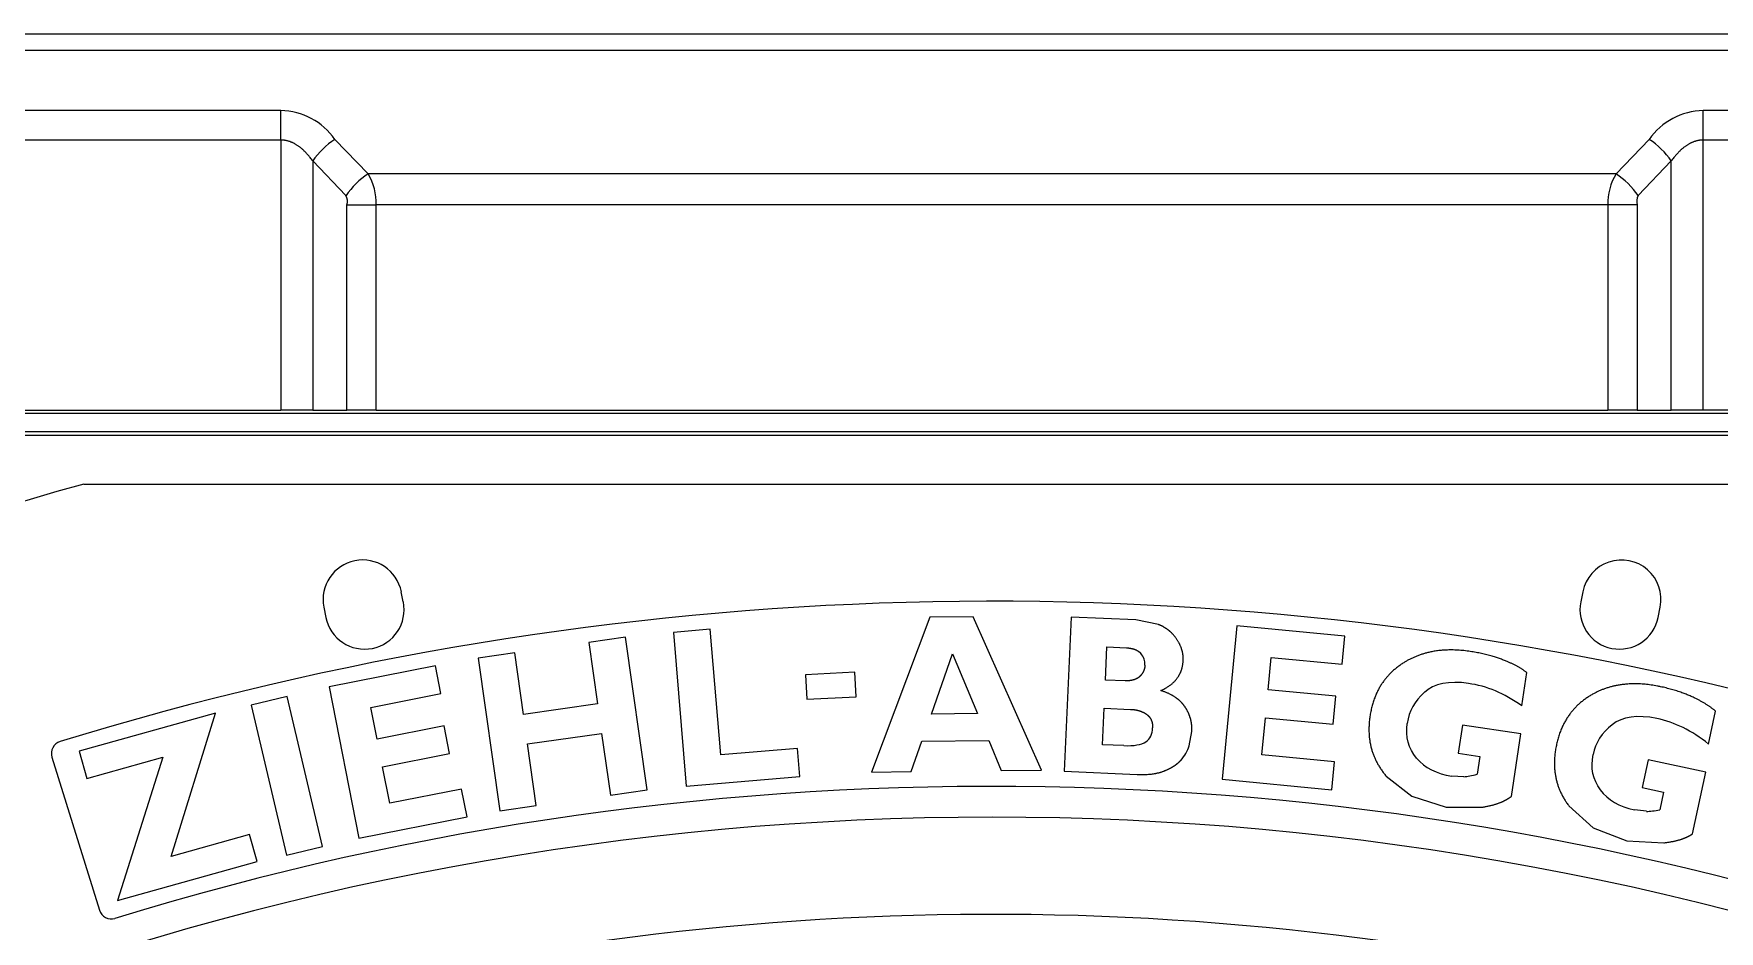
# Model space of a CAD drawing. Header units: millimetres. Extents: x 113490 to 142599, y -20467 to 115.
# Drawn here: x 129949.9 to 130223.1, y -9830 to -9684.5 of the extents above; entities that cross this region are included whole.
import ezdxf

# ---------------------------------------------------------------- set-up
doc = ezdxf.new("R2010")
doc.units = ezdxf.units.MM
doc.layers.add('DV3_0', color=7, linetype='Continuous')

msp = doc.modelspace()

# ---------------------------------------------------------------- linework, layer by layer
at = {"layer": 'DV3_0', "color": 7, "linetype": 'Continuous', "lineweight": 15}
for p, q in [((129547.62, -9684.49), (130662.86, -9684.49)), ((129865.68, -9745.49), (129990, -9745.49)), ((129995.16, -9745.49), (129990, -9745.49)), ((129995.16, -9745.49), (130000.69, -9745.49)), ((130005.46, -9745.49), (130000.69, -9745.49)), ((130005.46, -9745.49), (130205.02, -9745.49)), ((130209.79, -9745.49), (130205.02, -9745.49)), ((130209.79, -9745.49), (130215.31, -9745.49)), ((130220.48, -9745.49), (130215.31, -9745.49)), ((130344.8, -9745.49), (130220.48, -9745.49)), ((129638.58, -9745.99), (130571.9, -9745.99)), ((129638.58, -9748.99), (130571.9, -9748.99)), ((129958.06, -9757.49), (130252.41, -9757.49)), ((130009.84, -9776.61), (130009.51, -9774.94)), ((130200.96, -9774.94), (130200.63, -9776.61)), ((129996.96, -9777.44), (129997.29, -9779.1)), ((130213.19, -9779.1), (130213.52, -9777.44)), ((130059.58, -9781.03), (130053.61, -9781.53)), ((130061.28, -9801.39), (130059.58, -9781.03)), ((130095.18, -9779.07), (130085.73, -9804.19)), ((130102.2, -9778.99), (130095.18, -9779.07)), ((130113.23, -9803.86), (130102.2, -9778.99)), ((130118.07, -9779.05), (130116.94, -9804.02)), ((130128.53, -9779.52), (130118.07, -9779.05)), ((130132.21, -9780.26), (130128.53, -9779.52)), ((130144.93, -9780.46), (130142.55, -9805.35)), ((130162.43, -9782.13), (130144.93, -9780.46)), ((130045.83, -9782.32), (130039.89, -9783.16)), ((130039.89, -9783.16), (130041.3, -9793.13)), ((130049.33, -9807.07), (130045.83, -9782.32)), ((130053.61, -9781.53), (130055.69, -9806.44)), ((130161.99, -9786.69), (130162.43, -9782.13)), ((130027.9, -9784.85), (130021.96, -9785.69)), ((130021.96, -9785.69), (130025.46, -9810.45)), ((130029.31, -9794.83), (130027.9, -9784.85)), ((130095.41, -9794.8), (130098.85, -9785.01)), ((130098.85, -9785.01), (130102.87, -9794.71)), ((130123.61, -9789.26), (130123.85, -9783.9)), ((130123.85, -9783.9), (130127.03, -9784.04)), ((130149.96, -9790.83), (130150.46, -9785.59)), ((130150.46, -9785.59), (130161.99, -9786.69)), ((130015.06, -9786.95), (129997.81, -9790.35)), ((130015.94, -9791.45), (130015.06, -9786.95)), ((130082.99, -9787.97), (130075, -9788.39)), ((130075, -9788.39), (130075.21, -9792.38)), ((130083.2, -9791.96), (130082.99, -9787.97)), ((130126.79, -9789.4), (130123.61, -9789.26)), ((130191.08, -9793.43), (130191.88, -9788.03)), ((129991, -9791.94), (129985.17, -9793.32)), ((129996.74, -9816.27), (129991, -9791.94)), ((129997.81, -9790.35), (130002.65, -9814.88)), ((130004.58, -9793.69), (130015.94, -9791.45)), ((130075.21, -9792.38), (130083.2, -9791.96)), ((130160.97, -9791.88), (130149.96, -9790.83)), ((130160.54, -9796.42), (130160.97, -9791.88)), ((129979.41, -9794.62), (129957.3, -9800.79)), ((129972.2, -9817.85), (129979.41, -9794.62)), ((129985.17, -9793.32), (129990.91, -9817.65)), ((130005.6, -9798.85), (130004.58, -9793.69)), ((130041.3, -9793.13), (130029.31, -9794.83)), ((130102.87, -9794.71), (130095.41, -9794.8)), ((130123.13, -9799.74), (130123.4, -9793.82)), ((130123.4, -9793.82), (130127.67, -9794.01)), ((130221.34, -9799.63), (130222.48, -9794.29)), ((130016.45, -9796.71), (130005.6, -9798.85)), ((130017.33, -9801.19), (130016.45, -9796.71)), ((130148.95, -9801.37), (130149.53, -9795.37)), ((130149.53, -9795.37), (130160.54, -9796.42)), ((130181.45, -9796.59), (130180.77, -9801.12)), ((130190.9, -9798), (130181.45, -9796.59)), ((130029.98, -9799.6), (130041.97, -9797.9)), ((130031.39, -9809.61), (130029.98, -9799.6)), ((130041.97, -9797.9), (130043.39, -9807.91)), ((130092.12, -9804.11), (130093.87, -9799.19)), ((130093.87, -9799.19), (130104.71, -9799.06)), ((130104.71, -9799.06), (130106.74, -9803.94)), ((130126.59, -9799.89), (130123.13, -9799.74)), ((130137.2, -9799.9), (130137.63, -9797.61)), ((130189.39, -9808.12), (130190.9, -9798)), ((129952.9, -9801.75), (129960.61, -9826.58)), ((129957.3, -9800.79), (129958.53, -9805.2)), ((129958.53, -9805.2), (129970.85, -9801.76)), ((129970.85, -9801.76), (129963.54, -9825)), ((130006.48, -9803.33), (130017.33, -9801.19)), ((130073.69, -9800.36), (130061.28, -9801.39)), ((130074.07, -9804.9), (130073.69, -9800.36)), ((130160.75, -9802.5), (130148.95, -9801.37)), ((130160.31, -9807.04), (130160.75, -9802.5)), ((130180.77, -9801.12), (130184.3, -9801.64)), ((130184.3, -9801.64), (130183.86, -9804.54)), ((130211.54, -9802.19), (130210.59, -9806.67)), ((130220.89, -9804.18), (130211.54, -9802.19)), ((130007.65, -9809.24), (130006.48, -9803.33)), ((130055.69, -9806.44), (130074.07, -9804.9)), ((130085.73, -9804.19), (130092.12, -9804.11)), ((130106.74, -9803.94), (130113.23, -9803.86)), ((130116.94, -9804.02), (130128.74, -9804.56)), ((130142.55, -9805.35), (130160.31, -9807.04)), ((130169.12, -9804.84), (130173.27, -9808.11)), ((130181.69, -9804.93), (130179.75, -9804.84)), ((130218.76, -9814.19), (130220.89, -9804.18)), ((130019.27, -9806.95), (130007.65, -9809.24)), ((130020.16, -9811.43), (130019.27, -9806.95)), ((130043.39, -9807.91), (130049.33, -9807.07)), ((130173.27, -9808.11), (130178.85, -9809.89)), ((130210.59, -9806.67), (130214.07, -9807.42)), ((130214.07, -9807.42), (130213.46, -9810.29)), ((130025.46, -9810.45), (130031.39, -9809.61)), ((130178.85, -9809.89), (130184.81, -9809.85)), ((130198.72, -9809.67), (130202.66, -9813.2)), ((130211.27, -9810.54), (130209.33, -9810.32)), ((130002.65, -9814.88), (130020.16, -9811.43)), ((130202.66, -9813.2), (130208.13, -9815.32)), ((129984.91, -9814.3), (129972.2, -9817.85)), ((129986.13, -9818.7), (129984.91, -9814.3)), ((129990.91, -9817.65), (129996.74, -9816.27)), ((130208.13, -9815.32), (130214.08, -9815.64)), ((129963.54, -9825), (129986.13, -9818.7))]:
    msp.add_line(p, q, dxfattribs=at)
at = {"layer": 'DV3_0', "color": 7, "linetype": 'Continuous', "lineweight": 20}
for p, q in [((129547.62, -9687.14), (130662.86, -9687.14)), ((129990, -9696.95), (129865.68, -9696.95)), ((129990, -9701.73), (129990, -9696.95)), ((130344.8, -9696.95), (130220.48, -9696.95)), ((130220.48, -9701.73), (130220.48, -9696.95)), ((129990, -9701.73), (129865.68, -9701.73)), ((129990, -9701.73), (129990, -9745.49)), ((130004.13, -9707.21), (129998.74, -9701.62)), ((130211.73, -9701.62), (130206.35, -9707.21)), ((130220.48, -9745.49), (130220.48, -9701.73)), ((130344.8, -9701.73), (130220.48, -9701.73)), ((129995.16, -9705.11), (129995.16, -9745.49)), ((130000.55, -9710.7), (129995.16, -9705.11)), ((130206.35, -9707.21), (130004.13, -9707.21)), ((130215.31, -9705.11), (130209.93, -9710.7)), ((130215.31, -9745.49), (130215.31, -9705.11)), ((130000.69, -9712.24), (130005.46, -9712.24)), ((130000.69, -9745.49), (130000.69, -9712.24)), ((130205.02, -9712.24), (130005.46, -9712.24)), ((130005.46, -9745.49), (130005.46, -9712.24)), ((130205.02, -9712.24), (130205.02, -9745.49)), ((130209.79, -9712.24), (130205.02, -9712.24)), ((130209.79, -9712.24), (130209.79, -9745.49)), ((129627.84, -9749.59), (130582.64, -9749.59))]:
    msp.add_line(p, q, dxfattribs=at)
for centre, radius, start, end in [((129989.75, -9707.93), 10.99, 35.0742, 88.685), ((130220.73, -9707.93), 10.99, 91.315, 144.9259), ((129996.13, -9712.01), 9.33, 358.5724, 30.9701), ((130214.35, -9712.01), 9.33, 149.0305, 181.427), ((129998.9, -9711.63), 1.89, 340.9987, 29.2464), ((130211.58, -9711.63), 1.89, 150.7542, 199.0007), ((130105.24, -10288.99), 461.75, 77.3584, 107.6844)]:
    msp.add_arc(centre, radius, start, end, dxfattribs=at)
at = {"layer": 'DV3_0', "color": 7, "linetype": 'Continuous', "lineweight": 15}
for centre, radius, start, end in [((130105.24, -10288.99), 551.5, 105.4775, 164.5225), ((130003.24, -9776.19), 6.4, 11.25, 191.25), ((130207.24, -9776.19), 6.4, 348.75, 168.75), ((130105.24, -10288.99), 512.5, 75.9794, 107.1378), ((130003.57, -9777.85), 6.4, 191.25, 11.25), ((130206.91, -9777.85), 6.4, 168.75, 348.75), ((129954.81, -9801.16), 2, 107.1378, 197.25), ((130105.24, -10288.99), 482.5, 70.825, 107.1317), ((130105.24, -10288.99), 477.5, 46.9802, 133.0198), ((129962.52, -9825.99), 2, 197.25, 287.1317)]:
    msp.add_arc(centre, radius, start, end, dxfattribs=at)
for centre, major_axis, ratio, start_param, end_param in [((129998.74, -9705.11), (-4.49, -4.33), 0.436952, 4.313983, 5.138233), ((130211.73, -9705.11), (4.49, -4.33), 0.436952, 1.144952, 1.969202), ((130004.13, -9710.7), (-4.49, -4.33), 0.436952, 4.313983, 5.138233), ((130206.35, -9710.7), (4.49, -4.33), 0.436952, 1.144952, 1.969202), ((130123.38, -9787.73), (-6.56, -1.66), 0.614349, 2.958164, 3.43458), ((130445.1, -9908.28), (272.04, -113.98), 0.160656, 3.064277, 3.184555), ((130401.25, -10052.27), (225.91, -261.05), 0.127024, 2.997196, 3.143033), ((130165.65, -10262.15), (15.09, 472.48), 0.183952, 6.16269, 6.26334), ((130078.41, -9753.31), (-52.22, 45.56), 0.179638, 3.093177, 3.288878), ((130467.59, -9929.74), (264.29, -130.34), 0.160729, 3.064235, 3.184569), ((130415.03, -10070.64), (209.27, -274.17), 0.127082, 2.997129, 3.143033), ((130167.19, -10265.91), (44.07, 470.66), 0.183952, 6.16269, 6.26334), ((130083.33, -9772.6), (-47.43, 26.04), 0.172874, -3.479683, -3.23109), ((130125.01, -9796.87), (-12.35, 2.41), 0.677865, 2.750654, 3.065029), ((130312.57, -9664.56), (138.09, 137.84), 0.194961, 3.124381, 3.285213), ((130196.62, -9794.12), (-16.61, -10.3), 0.198416, 0.346171, 0.581461), ((130350.52, -9678.46), (146.3, 129.11), 0.194957, 3.124381, 3.285209), ((130226.73, -9800.74), (-17.11, -9.2), 0.198856, 0.347295, 0.583383)]:
    msp.add_ellipse(centre, major_axis=major_axis, ratio=ratio, start_param=start_param, end_param=end_param, dxfattribs=at)
at = {"layer": 'DV3_0', "color": 7, "linetype": 'Continuous', "lineweight": 20}
for points, knots in [([(129995.16, -9705.11), (129995.1, -9705.01), (129994.96, -9704.83), (129994.76, -9704.57), (129994.57, -9704.33), (129994.37, -9704.1), (129994.18, -9703.89), (129993.99, -9703.7), (129993.8, -9703.51), (129993.62, -9703.34), (129993.44, -9703.18), (129993.26, -9703.03), (129993.09, -9702.89), (129992.92, -9702.77), (129992.75, -9702.65), (129992.58, -9702.54), (129992.42, -9702.44), (129992.26, -9702.35), (129992.1, -9702.26), (129991.94, -9702.18), (129991.78, -9702.11), (129991.63, -9702.05), (129991.48, -9701.99), (129991.32, -9701.94), (129991.17, -9701.89), (129991.02, -9701.85), (129990.88, -9701.82), (129990.73, -9701.79), (129990.58, -9701.77), (129990.44, -9701.75), (129990.29, -9701.74), (129990.15, -9701.73), (129990.05, -9701.73), (129990, -9701.73)], [0, 0, 0, 0, 0.049764, 0.097517, 0.143364, 0.187409, 0.229756, 0.270506, 0.309759, 0.347611, 0.384155, 0.419479, 0.453668, 0.486804, 0.518962, 0.550217, 0.580639, 0.610293, 0.639243, 0.667548, 0.695267, 0.722453, 0.749159, 0.775436, 0.80133, 0.82689, 0.85216, 0.877183, 0.902004, 0.92666, 0.951207, 0.975655, 1, 1, 1, 1]), ([(130220.48, -9701.73), (130220.43, -9701.73), (130220.33, -9701.73), (130220.19, -9701.74), (130220.04, -9701.75), (130219.89, -9701.77), (130219.75, -9701.79), (130219.6, -9701.82), (130219.45, -9701.85), (130219.3, -9701.89), (130219.15, -9701.94), (130219, -9701.99), (130218.85, -9702.05), (130218.7, -9702.11), (130218.54, -9702.18), (130218.38, -9702.26), (130218.22, -9702.35), (130218.06, -9702.44), (130217.9, -9702.54), (130217.73, -9702.65), (130217.56, -9702.77), (130217.39, -9702.89), (130217.22, -9703.03), (130217.04, -9703.18), (130216.86, -9703.34), (130216.68, -9703.51), (130216.49, -9703.7), (130216.3, -9703.89), (130216.11, -9704.1), (130215.91, -9704.33), (130215.71, -9704.57), (130215.51, -9704.83), (130215.38, -9705.01), (130215.31, -9705.11)], [0, 0, 0, 0, 0.024412, 0.048868, 0.073402, 0.098058, 0.122875, 0.147897, 0.173164, 0.198721, 0.224613, 0.250887, 0.277591, 0.304775, 0.332491, 0.360794, 0.389741, 0.419393, 0.449811, 0.481063, 0.513218, 0.54635, 0.580536, 0.615856, 0.652395, 0.690243, 0.729491, 0.770236, 0.812578, 0.856615, 0.902458, 0.950192, 1, 1, 1, 1])]:
    msp.add_open_spline(points, degree=3, knots=knots, dxfattribs=at)
at = {"layer": 'DV3_0', "color": 7, "linetype": 'Continuous', "lineweight": 15}
for points, knots in [([(130134.57, -9781.87), (130134.17, -9781.41), (130133.63, -9781.03), (130133.01, -9780.59), (130132.21, -9780.26)], [0, 0, 0, 0.5, 0.5, 1, 1, 1]), ([(130136.21, -9786.16), (130136.28, -9785.1), (130135.91, -9784.09), (130135.51, -9782.95), (130134.57, -9781.87)], [0, 0, 0, 0.5, 0.5, 1, 1, 1]), ([(130127.03, -9784.04), (130127.43, -9784.06), (130127.77, -9784.13), (130128.12, -9784.2), (130128.42, -9784.31), (130128.72, -9784.43), (130128.96, -9784.6), (130129.19, -9784.76), (130129.37, -9784.97)], [0, 0, 0, 0.25, 0.25, 0.5, 0.5, 0.75, 0.75, 1, 1, 1]), ([(130132.59, -9790.97), (130134.37, -9790.18), (130135.28, -9788.91), (130136.12, -9787.73), (130136.21, -9786.16)], [0, 0, 0, 0.5, 0.5, 1, 1, 1]), ([(130171.83, -9786.53), (130169.62, -9787.96), (130168.29, -9790.05), (130166.9, -9792.24), (130166.47, -9795.17)], [0, 0, 0, 0.5, 0.5, 1, 1, 1]), ([(130182.74, -9784.63), (130179.31, -9784.11), (130176.44, -9784.68), (130173.91, -9785.19), (130171.83, -9786.53)], [0, 0, 0, 0.5, 0.5, 1, 1, 1]), ([(130191.88, -9788.03), (130190.27, -9786.86), (130188.21, -9786.05), (130185.78, -9785.09), (130182.74, -9784.63)], [0, 0, 0, 0.5, 0.5, 1, 1, 1]), ([(130129.22, -9788.63), (130128.83, -9789.03), (130128.22, -9789.22), (130127.62, -9789.41), (130126.79, -9789.4)], [0, 0, 0, 0.5, 0.5, 1, 1, 1]), ([(130130.02, -9786.83), (130130, -9787.34), (130129.8, -9787.8), (130129.59, -9788.24), (130129.22, -9788.63)], [0, 0, 0, 0.5, 0.5, 1, 1, 1]), ([(130136.48, -9793.57), (130135.92, -9792.76), (130135.06, -9792.14), (130134.04, -9791.42), (130132.59, -9790.97)], [0, 0, 0, 0.5, 0.5, 1, 1, 1]), ([(130202.56, -9791.57), (130200.26, -9792.85), (130198.81, -9794.86), (130197.28, -9796.96), (130196.68, -9799.86)], [0, 0, 0, 0.5, 0.5, 1, 1, 1]), ([(130213.56, -9790.34), (130210.17, -9789.61), (130207.27, -9790.01), (130204.72, -9790.35), (130202.56, -9791.57)], [0, 0, 0, 0.5, 0.5, 1, 1, 1]), ([(130222.48, -9794.29), (130220.94, -9793.03), (130218.93, -9792.09), (130216.56, -9790.98), (130213.56, -9790.34)], [0, 0, 0, 0.5, 0.5, 1, 1, 1]), ([(130127.67, -9794.01), (130128.51, -9794.05), (130129.17, -9794.26), (130129.83, -9794.47), (130130.33, -9794.85)], [0, 0, 0, 0.5, 0.5, 1, 1, 1]), ([(130137.63, -9797.61), (130137.68, -9796.51), (130137.39, -9795.5), (130137.1, -9794.48), (130136.48, -9793.57)], [0, 0, 0, 0.5, 0.5, 1, 1, 1]), ([(130130.33, -9794.85), (130130.57, -9795.04), (130130.75, -9795.27), (130130.93, -9795.5), (130131.05, -9795.77), (130131.28, -9796.31), (130131.26, -9797)], [0, 0, 0, 0.25, 0.25, 0.5, 0.5, 1, 1, 1]), ([(130166.47, -9795.17), (130166.05, -9798.05), (130166.75, -9800.51), (130167.42, -9802.87), (130169.12, -9804.84)], [0, 0, 0, 0.5, 0.5, 1, 1, 1]), ([(130196.68, -9799.86), (130196.08, -9802.71), (130196.63, -9805.21), (130197.15, -9807.61), (130198.72, -9809.67)], [0, 0, 0, 0.5, 0.5, 1, 1, 1]), ([(130133.11, -9804.01), (130134.06, -9803.63), (130134.77, -9803.16), (130135.37, -9802.76), (130135.81, -9802.28)], [0, 0, 0, 0.5, 0.5, 1, 1, 1]), ([(130184.81, -9809.85), (130186.43, -9809.58), (130187.66, -9809.09), (130188.67, -9808.68), (130189.39, -9808.12)], [0, 0, 0, 0.5, 0.5, 1, 1, 1]), ([(130214.08, -9815.64), (130215.71, -9815.47), (130216.97, -9815.05), (130218, -9814.71), (130218.76, -9814.19)], [0, 0, 0, 0.5, 0.5, 1, 1, 1])]:
    msp.add_open_spline(points, degree=2, knots=knots, dxfattribs=at)
for points, degree in [([(130174.04, -9801.92), (130172.73, -9800.35), (130172.23, -9798.48), (130172.53, -9796.29)], 3), ([(130203.81, -9807.06), (130202.6, -9805.42), (130202.22, -9803.52), (130202.65, -9801.35)], 3), ([(130128.74, -9804.56), (130131.39, -9804.68), (130133.11, -9804.01)], 2)]:
    msp.add_open_spline(points, degree=degree, dxfattribs=at)

doc.saveas('drawing.dxf')
